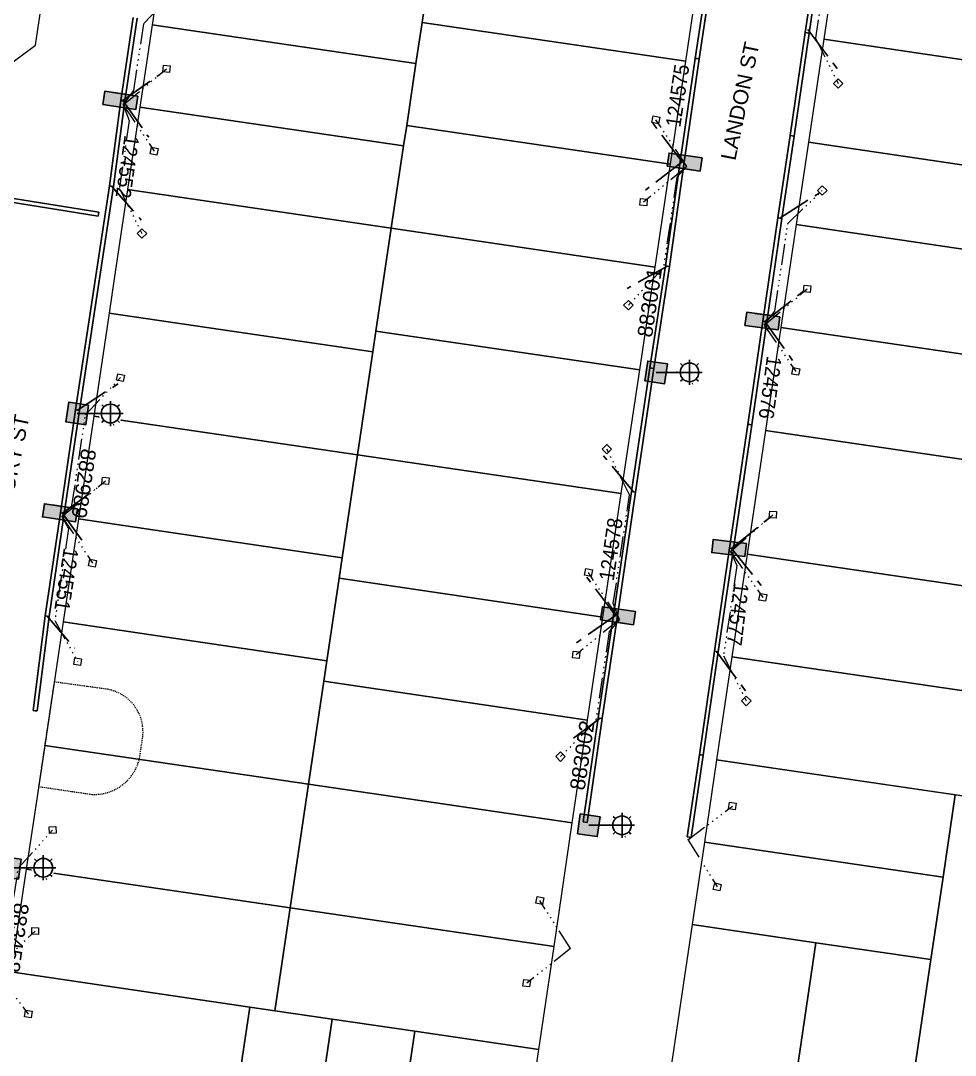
# Model space of a CAD drawing. Header units: metres. Extents: x 302924 to 306036, y 6267404 to 6269261.
# Drawn here: x 303885 to 303997, y 6268303.4 to 6268427.5 of the extents above; entities that cross this region are included whole.
import ezdxf
from ezdxf.enums import TextEntityAlignment as Align

# ---------------------------------------------------------------- set-up
doc = ezdxf.new("R2010")
doc.units = ezdxf.units.M
doc.set_wipeout_variables(frame=1)
for name, pattern in [('Cable Exist UG', [7, 4, -1, 1, -1]), ('DASHED', [19.05, 12.7, -6.35]), ('DOT', [6.35, 0, -6.35]), ('HIDDEN2', [0.1875, 0.125, -0.0625]), ('PHANTOMX2', [5.6, 2.5, -0.5, 0.15, -0.5, 0.15, -0.5, 0.15, -0.5, 0.15, -0.5])]:
    doc.linetypes.add(name, pattern=pattern)
doc.layers.get('0').update_dxf_attribs({"color": 6})
for name, color, linetype, lineweight in [('Cadastre Land Parcels_SP_EXT', 118, 'Continuous', 15), ('Cadastre Other Property_SP_EXT', 138, 'DASHED', 15), ('Cadastre Road Names_SP_HV_LV_SL_EXT', 211, 'Continuous', 15), ('Services_SP_EXT', 42, 'PHANTOMX2', 20)]:
    doc.layers.add(name, color=color, linetype=linetype, lineweight=lineweight)
for name, color, linetype in [('Duct_SP_EXT', 30, 'Continuous'), ('Equip_SP_SL_EXT', 7, 'Continuous'), ('SupportsUG_SP_LV_EXT', 7, 'Continuous'), ('SupportsUG_SP_LV_SL_EXT', 7, 'Continuous'), ('Trench_SP_EXT', 7, 'Continuous')]:
    doc.layers.add(name, color=color, linetype=linetype)
doc.styles.add('COLUMN_LABEL', font='arial.ttf', dxfattribs={"height": 2})
doc.styles.add('POLE_LABEL', font='arial.ttf', dxfattribs={"height": 2})
doc.styles.add('SL_LABEL', font='arial.ttf', dxfattribs={"height": 2})
doc.styles.get("Standard").update_dxf_attribs({"font": 'arial.ttf'})

# ---------------------------------------------------------------- blocks, each defined once
blk = doc.blocks.new('COLUMN_EXT')
blk.add_hatch(color=256).paths.add_polyline_path([(1.2, 1.2), (-1.2, 1.2), (-1.2, -1.2), (1.2, -1.2)])
blk.add_lwpolyline([(-1.2, 1.2), (-1.2, -1.2), (1.2, -1.2), (1.2, 1.2)], close=True)
at = {"style": 'COLUMN_LABEL', "width": 0.9, "flags": 8}
blk.add_attdef('ASSET_NUM', text='', height=1.8, rotation=360, dxfattribs=at).set_placement((4, 2), align=Align.MIDDLE_LEFT)
at = {"flags": 1}
blk.add_attdef('Z', (-2.35, -1.81), '', height=0.2, rotation=270, dxfattribs=at)
at = {"flags": 9}
for tag, p in [('NOTES', (-2, -1.81)), ('SUBURB', (-1.8, -1.81)), ('STREETNAME', (-1.6, -1.81)), ('LOCATION', (-1.4, -1.81)), ('LEGEND', (-1.2, -1.81)), ('USAGE', (-1, -1.81)), ('STATE', (-0.8, -1.81)), ('OWNED_BY', (-0.6, -1.81)), ('COLUMN_TYPE', (-0.4, -1.81))]:
    blk.add_attdef(tag, text='', height=0.2, rotation=270, dxfattribs=at).set_placement(p, align=Align.MIDDLE_LEFT)
for tag, style, p in [('STREET_CODE', 'COLUMN_LABEL', (-0.2, -1.81)), ('STRUCTURE_PLANT_NUMBER', 'POLE_LABEL', (0.03, -1.81))]:
    blk.add_attdef(tag, text='', height=0.2, rotation=270, dxfattribs=dict(at, style=style)).set_placement(p, align=Align.MIDDLE_LEFT)
blk = doc.blocks.new('SL_LANTERN_EXT')
at = {"style": 'SL_LABEL', "flags": 9}
blk.add_attdef('STREET_CODE', text='', height=0.001, rotation=270, dxfattribs=at).set_placement((0, 0), align=Align.MIDDLE_LEFT)
at = {"flags": 9}
for tag in ['CONSTRUCTED_VOLTAGE', 'CONTROL_TYPE', 'LANTERN_PURPOSE', 'LANTERN_TYPE', 'NO_PHASES', 'OPERATING_VOLTAGE', 'ORIENTATION', 'OWNED_BY', 'STATE', 'USAGE', 'CEXIST', 'CNEW', 'CNUMBER', 'CREMOVE', 'CREPLACE', 'LKINGHEIGHT', 'LBRACKET', 'LBRACKETVOCAB', 'LCATEGORY', 'LCHARGE1', 'LCHARGE1PERCENT', 'LCHARGE2', 'LCHARGE2PERCENT', 'LCHARGE3', 'LCHARGE3PERCENT', 'LEXIST', 'LLAMP', 'LLAMPVOCAB', 'LMAST', 'LMASTVOCAB', 'LNEW', 'LANTNUMBER', 'LOUTREACH', 'LOUTREACHVOCAB', 'LRATECODE', 'LREMOVE', 'LREPLACE', 'LTYPE', 'LTYPEVOCAB', 'LEGEND', 'SUBURB', 'STREETNAME', 'LOCATION', 'NOTES', 'MAINTAINED_BY']:
    blk.add_attdef(tag, text='', height=0.01, rotation=270, dxfattribs=at).set_placement((-0.01, 0), align=Align.MIDDLE_LEFT)
for tag, height, flags in [('OPERATED_BY', 0.01, 9), ('Z', 0.001, 1)]:
    blk.add_attdef(tag, (-0.01, 0), '', height=height, rotation=270, dxfattribs=dict(flags=flags))
at = {"flags": 8}
blk.add_attdef('LNUMBER', text='', height=1, dxfattribs=at).set_placement((7, -1), align=Align.MIDDLE_LEFT)
at = {"linetype": 'DOT'}
blk.add_wipeout([(2.5, 0), (2.93, 1.06), (3.99, 1.5), (5.06, 1.06), (5.5, 0), (5.06, -1.06), (3.99, -1.5), (2.93, -1.06)], dxfattribs=at)
for p, q in [((3.99, 1.5), (3.99, -1.5)), ((3.99, 1.5), (3.99, 1.12)), ((-0.01, 0), (2.87, 0)), ((2.93, 1.06), (3.2, 0.8)), ((5.06, 1.06), (4.79, 0.8)), ((2.5, 0), (5.5, 0)), ((2.93, -1.06), (3.2, -0.8)), ((3.99, -1.13), (3.99, -1.5)), ((5.06, -1.06), (4.79, -0.8)), ((5.12, 0), (5.5, 0))]:
    blk.add_line(p, q)
at = {"linetype": 'DOT', "flags": 128}
blk.add_lwpolyline([(2.5, 0), (2.93, 1.06), (3.99, 1.5), (5.06, 1.06), (5.5, 0), (5.06, -1.06), (3.99, -1.5), (2.93, -1.06), (2.5, 0)], close=True, dxfattribs=at)
blk.add_circle((3.99, 0), 1.12)
blk = doc.blocks.new('CCP_EXT')
blk.add_lwpolyline([(-0.57, 0), (0, 0.57), (0.57, 0), (0, -0.57), (-0.57, 0)])
at = {"flags": 9}
for tag in ['CCP_TYPE', 'CONSTRUCTED_VOLTAGE', 'NO_PHASES', 'OPERATING_VOLTAGE', 'ORIENTATION', 'OWNED_BY', 'USAGE', 'LEGEND', 'LIFE_SUPPORT', 'STATE', 'NOTES']:
    blk.add_attdef(tag, text='', height=0.01, dxfattribs=at).set_placement((0, 0), align=Align.MIDDLE_LEFT)
at = {"flags": 1}
blk.add_attdef('Z', (0, 0), '', height=0.01, dxfattribs=at)
blk = doc.blocks.new('PILLAR_EXT')
at = {"layer": 'SupportsUG_SP_LV_EXT', "linetype": 'Continuous'}
h = blk.add_hatch(color=256, dxfattribs=at)
h.dxf.hatch_style = 1
h.paths.add_polyline_path([(-0.8, 0), (-0.8, 2), (0.8, 2), (0.8, 0)])
h = blk.add_hatch(color=256, dxfattribs=at)
h.dxf.hatch_style = 1
h.paths.add_polyline_path([(-0.8, -2), (-0.8, 0), (0.8, 0), (0.8, -2)])
blk.add_lwpolyline([(-0.8, 2), (-0.8, -1), (-0.8, 1), (-0.8, -2), (0.8, -2), (0.8, 2)], close=True)
at = {"width": 0.9}
blk.add_attdef('ASSET_NUM', text='', height=1.8, rotation=360, dxfattribs=at).set_placement((4, 2), align=Align.MIDDLE_LEFT)
for tag, flags, p in [('OWNED_BY', 9, (-0.2, 0)), ('STREETNAME', 9, (-0.18, 0)), ('SUBURB', 1, (-0.16, 0)), ('PARENT', 9, (-0.14, 0)), ('NOTES', 9, (-0.13, 0)), ('LOCATION', 9, (-0.11, 0)), ('LEGEND', 9, (-0.09, 0)), ('SUPPORT_TYPE', 9, (-0.07, 0)), ('USAGE', 9, (-0.06, 0)), ('STATE', 9, (-0.03, 0))]:
    blk.add_attdef(tag, text='', height=0.01, rotation=270, dxfattribs=dict(flags=flags)).set_placement(p, align=Align.CENTER)

msp = doc.modelspace()

# ---------------------------------------------------------------- linework, layer by layer
at = {"layer": 'Cadastre Land Parcels_SP_EXT', "linetype": 'Continuous'}
for points in [[(303886.7268, 6268424.5795), (303898.462, 6268503.2984), (303902.1822, 6268528.2491), (303908.5502, 6268570.9768), (303902.2432, 6268579.4743), (303844.5177, 6268587.9575), (303836.005, 6268581.6764), (303813.3821, 6268435.3996), (303819.6833, 6268426.8605), (303878.2101, 6268418.2596), (303886.7268, 6268424.5795)], [(303966.9199, 6268437.4649), (303935.295, 6268442.1135), (303933.8218, 6268432.2334), (303933.086, 6268427.2943), (303964.7117, 6268422.6467), (303966.9199, 6268437.4649)], [(304015.0955, 6268435.4348), (303983.4706, 6268440.0816), (303981.2616, 6268425.2624), (304012.8863, 6268420.6156), (304015.0955, 6268435.4348)], [(303933.086, 6268427.2943), (303933.8218, 6268432.2334), (303902.1986, 6268436.8809), (303900.7263, 6268427.0029), (303932.3502, 6268422.3553), (303933.086, 6268427.2943)], [(303931.2462, 6268414.9452), (303932.3502, 6268422.3553), (303900.7263, 6268427.0029), (303900.0066, 6268422.1695), (303899.2547, 6268417.1227), (303930.8779, 6268412.4752), (303931.2462, 6268414.9452)], [(303964.7117, 6268422.6467), (303933.086, 6268427.2943), (303932.3502, 6268422.3553), (303931.2462, 6268414.9452), (303962.871, 6268410.2975), (303964.7117, 6268422.6467)], [(304011.4139, 6268410.7365), (304012.8863, 6268420.6156), (303981.2616, 6268425.2624), (303979.4217, 6268412.9133), (304011.0464, 6268408.2665), (304011.4139, 6268410.7365)], [(303930.8779, 6268412.4752), (303899.2547, 6268417.1227), (303897.7816, 6268407.2436), (303929.4056, 6268402.596), (303930.8779, 6268412.4752)], [(303962.871, 6268410.2975), (303931.2462, 6268414.9452), (303930.8779, 6268412.4752), (303929.4056, 6268402.596), (303961.0311, 6268397.9484), (303962.871, 6268410.2975)], [(304009.9448, 6268400.8575), (304011.0464, 6268408.2665), (303979.4217, 6268412.9133), (303977.9493, 6268403.0342), (304009.5798, 6268398.3885), (304009.9448, 6268400.8575)], [(303927.5641, 6268390.2469), (303929.4056, 6268402.596), (303897.7816, 6268407.2436), (303896.1858, 6268396.5355), (303895.5727, 6268392.4244), (303927.1966, 6268387.7768), (303927.5641, 6268390.2469)], [(303961.0311, 6268397.9484), (303929.4056, 6268402.596), (303927.5641, 6268390.2469), (303959.1896, 6268385.5993), (303961.0311, 6268397.9484)], [(304008.483, 6268390.9815), (304009.5798, 6268398.3885), (303977.9493, 6268403.0342), (303976.1077, 6268390.685), (304007.7523, 6268386.0436), (304008.483, 6268390.9815)], [(303927.1966, 6268387.7768), (303895.5727, 6268392.4244), (303893.7313, 6268380.0762), (303925.3568, 6268375.4287), (303927.1966, 6268387.7768)], [(303959.1896, 6268385.5993), (303927.5641, 6268390.2469), (303927.1966, 6268387.7768), (303925.3568, 6268375.4287), (303956.9823, 6268370.7811), (303959.1896, 6268385.5993)], [(304006.2905, 6268376.1677), (304007.7523, 6268386.0436), (303976.1077, 6268390.685), (303974.2679, 6268378.3358), (304005.9248, 6268373.6977), (304006.2905, 6268376.1677)], [(303925.3568, 6268375.4287), (303893.7313, 6268380.0762), (303891.8915, 6268367.726), (303923.5154, 6268363.0795), (303925.3568, 6268375.4287)], [(304004.828, 6268366.2908), (304005.9248, 6268373.6977), (303974.2679, 6268378.3358), (303972.0605, 6268363.5177), (304003.7306, 6268358.8839), (304004.828, 6268366.2908)], [(303956.9823, 6268370.7811), (303925.3568, 6268375.4287), (303923.5154, 6268363.0795), (303923.1479, 6268360.6095), (303954.7734, 6268355.9619), (303956.9823, 6268370.7811)], [(303923.1479, 6268360.6095), (303923.5154, 6268363.0795), (303891.8915, 6268367.726), (303890.0509, 6268355.3769), (303921.6756, 6268350.7293), (303923.1479, 6268360.6095)], [(304003.3656, 6268356.4138), (304003.7306, 6268358.8839), (303972.0605, 6268363.5177), (303970.2322, 6268351.1718), (304001.9031, 6268346.5369), (304003.3656, 6268356.4138)], [(303954.7734, 6268355.9619), (303923.1479, 6268360.6095), (303921.6756, 6268350.7293), (303921.3073, 6268348.2593), (303952.9335, 6268343.6127), (303954.7734, 6268355.9619)], [(303921.3073, 6268348.2593), (303921.6756, 6268350.7293), (303890.0509, 6268355.3769), (303887.8421, 6268340.5586), (303919.4666, 6268335.9112), (303921.3073, 6268348.2593)], [(304001.9031, 6268346.5369), (303970.2322, 6268351.1718), (303968.4048, 6268338.8259), (304000.0755, 6268334.1921), (304001.9031, 6268346.5369)], [(303952.9335, 6268343.6127), (303921.3073, 6268348.2593), (303919.4666, 6268335.9112), (303951.1061, 6268331.2679), (303952.9335, 6268343.6127)], [(303919.4666, 6268335.9112), (303887.8421, 6268340.5586), (303887.0412, 6268335.1886), (303885.6349, 6268325.7395), (303917.2685, 6268321.0942), (303919.4666, 6268335.9112)], [(303997.0326, 6268334.6369), (303968.4048, 6268338.8259), (303966.9423, 6268328.95), (303995.5693, 6268324.761), (303997.0326, 6268334.6369)], [(303951.1061, 6268331.2679), (303919.4666, 6268335.9112), (303917.2685, 6268321.0942), (303948.9153, 6268316.453), (303951.1061, 6268331.2679)], [(303992.282, 6268291.1338), (303994.0661, 6268291.7631), (303995.8468, 6268292.3983), (303997.6266, 6268293.0395), (303999.402, 6268293.6885), (304001.1765, 6268294.3435), (304001.2425, 6268294.3677), (304006.9295, 6268333.1888), (304000.0755, 6268334.1921), (303997.0326, 6268334.6369), (303995.5693, 6268324.761), (303994.1075, 6268314.886), (303990.4968, 6268290.5124), (303992.282, 6268291.1338)], [(303995.5693, 6268324.761), (303966.9423, 6268328.95), (303965.4799, 6268319.0731), (303980.3256, 6268316.901), (303994.1075, 6268314.886), (303995.5693, 6268324.761)], [(303917.2685, 6268321.0942), (303885.6349, 6268325.7395), (303883.7977, 6268313.3903), (303912.4307, 6268309.1858), (303915.4313, 6268308.7451), (303917.2685, 6268321.0942)], [(303948.9153, 6268316.453), (303917.2685, 6268321.0942), (303915.4313, 6268308.7451), (303922.3161, 6268307.7335), (303932.2088, 6268306.2844), (303947.0896, 6268304.1071), (303948.9153, 6268316.453)], [(303966.5028, 6268282.8768), (303968.3452, 6268283.4168), (303970.186, 6268283.9637), (303972.0249, 6268284.5176), (303973.8612, 6268285.0784), (303975.6956, 6268285.6471), (303980.3256, 6268316.901), (303965.4799, 6268319.0731), (303960.8123, 6268287.5429), (303964.6567, 6268282.3447), (303966.5028, 6268282.8768)], [(303977.5547, 6268286.2292), (303979.4094, 6268286.8202), (303981.2641, 6268287.4171), (303983.1152, 6268288.023), (303984.9638, 6268288.6337), (303986.8113, 6268289.2524), (303988.6554, 6268289.8789), (303990.4968, 6268290.5124), (303994.1075, 6268314.886), (303980.3256, 6268316.901), (303975.6956, 6268285.6471), (303977.5547, 6268286.2292)], [(303912.4307, 6268309.1858), (303883.7977, 6268313.3903), (303881.9588, 6268301.0413), (303896.788, 6268298.8649), (303910.5934, 6268296.8397), (303912.4307, 6268309.1858)], [(303908.2541, 6268269.6507), (303909.9846, 6268269.9398), (303911.7148, 6268270.2358), (303913.4442, 6268270.5368), (303915.1726, 6268270.8448), (303916.8993, 6268271.1586), (303922.3161, 6268307.7335), (303915.4313, 6268308.7451), (303912.4307, 6268309.1858), (303910.5934, 6268296.8397), (303906.5219, 6268269.3675), (303908.2541, 6268269.6507)], [(303918.6374, 6268271.4797), (303920.3736, 6268271.8077), (303922.1098, 6268272.1426), (303923.8442, 6268272.4825), (303925.5777, 6268272.8294), (303927.3093, 6268273.1821), (303932.2088, 6268306.2844), (303922.3161, 6268307.7335), (303916.8993, 6268271.1586), (303918.6374, 6268271.4797)], [(303929.1219, 6268273.5554), (303930.9328, 6268273.9347), (303932.7419, 6268274.3219), (303934.55, 6268274.716), (303936.3563, 6268275.116), (303938.1616, 6268275.522), (303943.7616, 6268281.5981), (303947.0896, 6268304.1071), (303932.2088, 6268306.2844), (303927.3093, 6268273.1821), (303929.1219, 6268273.5554)]]:
    msp.add_lwpolyline(points, close=True, dxfattribs=at)
at = {"layer": 'Cadastre Other Property_SP_EXT', "linetype": 'HIDDEN2'}
msp.add_lwpolyline([(303888.9783, 6268348.1806), (303887.1081, 6268335.6374), (303893.524, 6268334.6848), (303893.524, 6268334.6848, 0.35427678), (303899.1974, 6268338.9034), (303899.1974, 6268338.9034), (303899.5976, 6268341.6241), (303899.5976, 6268341.6241, 0.39651094), (303895.3789, 6268347.2976), (303895.3789, 6268347.2976), (303888.9783, 6268348.1806)], format="xyb", close=True, dxfattribs=at)
at = {"layer": 'Duct_SP_EXT'}
for p, q in [((303979.0449, 6268426.0886), (303981.2256, 6268440.9312)), ((303979.5198, 6268426.0189), (303981.7005, 6268440.8614)), ((303965.8539, 6268422.9786), (303968.0332, 6268437.8222)), ((303966.3288, 6268422.9088), (303968.5081, 6268437.7525)), ((303896.9746, 6268417.9416), (303898.4389, 6268427.8844)), ((303897.4495, 6268417.8716), (303898.9138, 6268427.8144)), ((303977.2194, 6268413.7285), (303979.0449, 6268426.0888)), ((303977.6943, 6268413.6586), (303979.5198, 6268426.0187)), ((303979.0449, 6268426.0888), (303979.2824, 6268426.0538)), ((303979.0449, 6268426.0886), (303979.2824, 6268426.0538)), ((303979.5198, 6268426.0187), (303979.2824, 6268426.0538)), ((303979.5198, 6268426.0189), (303979.2824, 6268426.0538)), ((303964.0345, 6268410.611), (303965.8539, 6268422.9786)), ((303964.5094, 6268410.5411), (303966.3288, 6268422.9088)), ((303965.8539, 6268422.9786), (303966.0914, 6268422.9437)), ((303966.3288, 6268422.9088), (303966.0914, 6268422.9437)), ((303895.6208, 6268407.6723), (303896.9741, 6268417.938)), ((303896.0967, 6268407.6096), (303897.45, 6268417.8752)), ((303896.9741, 6268417.938), (303897.212, 6268417.9066)), ((303896.9746, 6268417.9416), (303897.212, 6268417.9066)), ((303897.4495, 6268417.8716), (303897.212, 6268417.9066)), ((303897.45, 6268417.8752), (303897.212, 6268417.9066)), ((303975.7679, 6268403.8314), (303977.2194, 6268413.7285)), ((303976.2428, 6268403.7618), (303977.6943, 6268413.6586)), ((303977.2194, 6268413.7285), (303977.4569, 6268413.6935)), ((303977.6943, 6268413.6586), (303977.4569, 6268413.6935)), ((303962.2726, 6268398.0872), (303964.0343, 6268410.6095)), ((303962.7479, 6268398.0204), (303964.5096, 6268410.5426)), ((303964.0343, 6268410.6095), (303964.2719, 6268410.576)), ((303964.0345, 6268410.611), (303964.2719, 6268410.576)), ((303964.5096, 6268410.5426), (303964.2719, 6268410.576)), ((303964.5094, 6268410.5411), (303964.2719, 6268410.576)), ((303878.3916, 6268407.0803), (303894.313, 6268404.5333)), ((303891.5367, 6268380.8282), (303895.6214, 6268407.677)), ((303892.0113, 6268380.756), (303896.096, 6268407.6048)), ((303895.6208, 6268407.6723), (303895.8587, 6268407.6409)), ((303895.6214, 6268407.677), (303895.8587, 6268407.6409)), ((303896.096, 6268407.6048), (303895.8587, 6268407.6409)), ((303896.0967, 6268407.6096), (303895.8587, 6268407.6409)), ((303878.3158, 6268406.6063), (303894.2372, 6268404.0593)), ((303894.313, 6268404.5333), (303894.2751, 6268404.2963)), ((303894.2372, 6268404.0593), (303894.2751, 6268404.2963)), ((303973.9622, 6268391.4506), (303975.7679, 6268403.8313)), ((303974.4371, 6268391.3814), (303976.2429, 6268403.762)), ((303975.7679, 6268403.8314), (303976.0054, 6268403.7966)), ((303975.7679, 6268403.8313), (303976.0054, 6268403.7966)), ((303976.2429, 6268403.762), (303976.0054, 6268403.7966)), ((303976.2428, 6268403.7618), (303976.0054, 6268403.7966)), ((303960.409, 6268385.8684), (303962.273, 6268398.09)), ((303960.8835, 6268385.796), (303962.7475, 6268398.0176)), ((303962.2726, 6268398.0872), (303962.5103, 6268398.0538)), ((303962.273, 6268398.09), (303962.5103, 6268398.0538)), ((303962.7475, 6268398.0176), (303962.5103, 6268398.0538)), ((303962.7479, 6268398.0204), (303962.5103, 6268398.0538)), ((303972.1455, 6268379.0803), (303973.9622, 6268391.4509)), ((303972.6204, 6268379.0105), (303974.4371, 6268391.3811)), ((303973.9622, 6268391.4509), (303974.1996, 6268391.416)), ((303973.9622, 6268391.4506), (303974.1996, 6268391.416)), ((303974.4371, 6268391.3811), (303974.1996, 6268391.416)), ((303974.4371, 6268391.3814), (303974.1996, 6268391.416)), ((303958.2254, 6268371.0292), (303960.4088, 6268385.8672)), ((303958.7003, 6268370.9593), (303960.8837, 6268385.7973)), ((303960.4088, 6268385.8672), (303960.6463, 6268385.8322)), ((303960.409, 6268385.8684), (303960.6463, 6268385.8322)), ((303960.8835, 6268385.796), (303960.6463, 6268385.8322)), ((303960.8837, 6268385.7973), (303960.6463, 6268385.8322)), ((303889.7197, 6268368.4609), (303891.5366, 6268380.827)), ((303890.1946, 6268368.3911), (303892.0115, 6268380.7572)), ((303891.5366, 6268380.827), (303891.774, 6268380.7921)), ((303891.5367, 6268380.8282), (303891.774, 6268380.7921)), ((303892.0115, 6268380.7572), (303891.774, 6268380.7921)), ((303892.0113, 6268380.756), (303891.774, 6268380.7921)), ((303969.9625, 6268364.241), (303972.1455, 6268379.0803)), ((303970.4374, 6268364.1711), (303972.6204, 6268379.0105)), ((303972.1455, 6268379.0803), (303972.3829, 6268379.0454)), ((303972.6204, 6268379.0105), (303972.3829, 6268379.0454)), ((303956.0427, 6268356.1958), (303958.2254, 6268371.0292)), ((303958.2254, 6268371.0292), (303958.4628, 6268370.9942)), ((303958.2254, 6268371.0292), (303958.4628, 6268370.9942)), ((303956.5176, 6268356.1259), (303958.7003, 6268370.9593)), ((303958.7003, 6268370.9593), (303958.4628, 6268370.9942)), ((303958.7003, 6268370.9593), (303958.4628, 6268370.9942)), ((303887.9004, 6268356.0988), (303889.7197, 6268368.4609)), ((303888.3753, 6268356.0289), (303890.1946, 6268368.391)), ((303889.7197, 6268368.4609), (303889.9572, 6268368.426)), ((303889.7197, 6268368.4609), (303889.9572, 6268368.426)), ((303890.1946, 6268368.3911), (303889.9572, 6268368.426)), ((303890.1946, 6268368.391), (303889.9572, 6268368.426)), ((303968.141, 6268351.8796), (303969.9625, 6268364.241)), ((303968.6159, 6268351.8096), (303970.4374, 6268364.171)), ((303969.9625, 6268364.241), (303970.2, 6268364.206)), ((303969.9625, 6268364.241), (303970.2, 6268364.206)), ((303970.4374, 6268364.1711), (303970.2, 6268364.206)), ((303970.4374, 6268364.171), (303970.2, 6268364.206)), ((303954.2163, 6268343.8631), (303956.0427, 6268356.196)), ((303954.6911, 6268343.7928), (303956.5175, 6268356.1257)), ((303956.0427, 6268356.196), (303956.2801, 6268356.1608)), ((303956.0427, 6268356.1958), (303956.2801, 6268356.1608)), ((303956.5176, 6268356.1259), (303956.2801, 6268356.1608)), ((303956.5175, 6268356.1257), (303956.2801, 6268356.1608)), ((303886.4612, 6268344.7557), (303887.8997, 6268356.0941)), ((303886.9374, 6268344.6953), (303888.3759, 6268356.0336)), ((303887.8997, 6268356.0941), (303888.1378, 6268356.0638)), ((303887.9004, 6268356.0988), (303888.1378, 6268356.0638)), ((303888.3759, 6268356.0336), (303888.1378, 6268356.0638)), ((303888.3753, 6268356.0289), (303888.1378, 6268356.0638)), ((303966.3408, 6268339.4515), (303968.1409, 6268351.879)), ((303966.8158, 6268339.382), (303968.616, 6268351.8102)), ((303968.1409, 6268351.879), (303968.3785, 6268351.8446)), ((303968.141, 6268351.8796), (303968.3785, 6268351.8446)), ((303968.616, 6268351.8102), (303968.3785, 6268351.8446)), ((303968.6159, 6268351.8096), (303968.3785, 6268351.8446)), ((303886.4612, 6268344.7557), (303886.6993, 6268344.7255)), ((303886.9374, 6268344.6953), (303886.6993, 6268344.7255)), ((303952.4076, 6268331.4029), (303954.2162, 6268343.8625)), ((303952.8826, 6268331.334), (303954.6912, 6268343.7935)), ((303954.2162, 6268343.8625), (303954.4537, 6268343.828)), ((303954.2163, 6268343.8631), (303954.4537, 6268343.828)), ((303954.6912, 6268343.7935), (303954.4537, 6268343.828)), ((303954.6911, 6268343.7928), (303954.4537, 6268343.828)), ((303964.8839, 6268329.5823), (303966.3408, 6268339.4515)), ((303965.3587, 6268329.5122), (303966.8158, 6268339.382)), ((303966.3408, 6268339.4515), (303966.5783, 6268339.4168)), ((303966.8158, 6268339.382), (303966.5783, 6268339.4168)), ((303952.4076, 6268331.4029), (303952.6451, 6268331.3684)), ((303952.8826, 6268331.334), (303952.6451, 6268331.3684)), ((303964.8839, 6268329.5823), (303965.1213, 6268329.5472)), ((303965.3587, 6268329.5122), (303965.1213, 6268329.5472))]:
    msp.add_line(p, q, dxfattribs=at)
at = {"layer": 'Services_SP_EXT'}
for points in [[(303981.4884, 6268440.3772), (303982.2479, 6268438.6824), (303982.2479, 6268438.6824), (303980.27, 6268425.4113), (303982.9902, 6268419.9738)], [(303897.2694, 6268417.4214), (303898.5201, 6268419.126), (303898.5201, 6268419.126), (303899.7283, 6268427.1579), (303903.9148, 6268431.6011)], [(303897.2694, 6268417.4214), (303902.443, 6268421.7232)], [(303897.2694, 6268417.4214), (303897.9868, 6268415.512), (303897.9868, 6268415.512), (303896.7861, 6268407.3971), (303899.4988, 6268401.9673)], [(303897.2694, 6268417.4214), (303900.9747, 6268411.8411)], [(303964.8496, 6268410.0115), (303961.1307, 6268415.6183)], [(303964.8496, 6268410.0115), (303963.652, 6268408.7465), (303963.652, 6268408.7465), (303962.0223, 6268397.8065), (303957.8286, 6268393.3826)], [(303964.8496, 6268410.0115), (303959.663, 6268405.7348)], [(303974.1282, 6268390.9792), (303975.388, 6268392.6725), (303975.388, 6268392.6725), (303976.9591, 6268403.1821), (303981.0812, 6268407.1258)], [(303974.1282, 6268390.9792), (303979.2679, 6268395.3274)], [(303974.1282, 6268390.9792), (303977.9057, 6268385.4311)], [(303956.7513, 6268355.6852), (303956.0217, 6268357.5969), (303956.0217, 6268357.5969), (303957.973, 6268370.6407), (303955.2509, 6268376.1015)], [(303889.9086, 6268368.0267), (303895.1212, 6268372.2853)], [(303889.9086, 6268368.0267), (303890.6984, 6268366.5661), (303890.6984, 6268366.5661), (303889.0559, 6268355.5384), (303891.7881, 6268350.6048)], [(303889.9086, 6268368.0267), (303893.5804, 6268362.4345)], [(303970.0823, 6268363.8136), (303975.1592, 6268368.2407)], [(303970.0823, 6268363.8136), (303970.8456, 6268362.1347), (303970.8456, 6268362.1347), (303969.2418, 6268351.3262), (303971.9705, 6268345.9027)], [(303970.0823, 6268363.8136), (303973.9483, 6268358.3286)], [(303956.7513, 6268355.6852), (303953.0354, 6268361.2966)], [(303956.7513, 6268355.6852), (303955.5237, 6268354.2283), (303955.5237, 6268354.2283), (303953.9176, 6268343.5041), (303949.6947, 6268339.2166)], [(303956.7513, 6268355.6852), (303951.5627, 6268351.438)], [(303964.9712, 6268329.2216), (303970.303, 6268333.2984)], [(303964.9535, 6268329.2746), (303968.4939, 6268323.5964)], [(303950.884, 6268316.2224), (303947.2052, 6268321.9578)], [(303881.8095, 6268313.6649), (303886.6946, 6268318.3044)], [(303950.884, 6268316.2224), (303945.6367, 6268312.0343)], [(303881.8095, 6268313.6649), (303885.8699, 6268308.3402)]]:
    msp.add_lwpolyline(points, dxfattribs=at)
at = {"layer": 'Trench_SP_EXT', "linetype": 'Cable Exist UG'}
for points in [[(303979.3366, 6268426.4278), (303982.8495, 6268421.7696)], [(303897.212, 6268417.9066), (303901.6288, 6268421.0507)], [(303897.212, 6268417.9066), (303900.311, 6268413.5152)], [(303964.2719, 6268410.5761), (303960.7667, 6268415.206)], [(303964.2719, 6268410.5761), (303959.8889, 6268407.177)], [(303895.8587, 6268407.6409), (303899.4231, 6268403.5684)], [(303976.0054, 6268403.7966), (303980.7096, 6268406.8292)], [(303962.5103, 6268398.0538), (303957.6741, 6268395.3763)], [(303974.1996, 6268391.416), (303978.7857, 6268395.0271)], [(303974.1996, 6268391.416), (303977.5183, 6268386.7553)], [(303958.4629, 6268370.9942), (303954.8559, 6268375.2838)], [(303889.9572, 6268368.4261), (303894.1184, 6268371.4452)], [(303889.9572, 6268368.4261), (303892.8045, 6268364.4437)], [(303970.2, 6268364.206), (303974.742, 6268367.875)], [(303970.2, 6268364.206), (303973.7663, 6268359.7515)], [(303956.2801, 6268356.1608), (303952.8519, 6268360.7503)], [(303956.2801, 6268356.1608), (303951.6276, 6268352.8905)], [(303888.1378, 6268356.0638), (303891.4352, 6268352.243)], [(303968.3785, 6268351.8446), (303971.8565, 6268347.1236)], [(303954.4537, 6268343.828), (303950.9786, 6268341.2032)]]:
    msp.add_lwpolyline(points, dxfattribs=at)

# ---------------------------------------------------------------- block references
at = {"layer": 'Services_SP_EXT'}
for p, rotation in [((303902.443, 6268421.7232), 219.6416902689236), ((303961.1306, 6268415.6183), 303.6416582935959), ((303900.9747, 6268411.8411), 123.6416900943374), ((303959.6629, 6268405.7348), 39.64165840953378), ((303979.2679, 6268395.3274), 220.2525735410545), ((303977.9058, 6268385.431), 124.2525734906317), ((303896.9239, 6268384.6787), 303.7958984174002), ((303895.1212, 6268372.2853), 219.2641490817092), ((303975.1591, 6268368.2407), 221.1152307619086), ((303893.5803, 6268362.4345), 123.2641490264455), ((303953.0353, 6268361.2966), 303.64168322168), ((303973.9482, 6268358.3286), 125.1152304942237), ((303891.7881, 6268350.6049), 36.00000006831309), ((303951.5627, 6268351.4379), 39.64168330874092), ((303970.303, 6268333.2983), 217.8707902240374), ((303888.7929, 6268330.4086), 227.1545279136477), ((303968.4938, 6268323.5964), 121.8707901036902), ((303947.2053, 6268321.9578), 302.9129256613316), ((303886.6946, 6268318.3044), 223.3172739719914), ((303945.6367, 6268312.0343), 38.91292588868702), ((303885.8699, 6268308.3403), 127.3172738717695)]:
    msp.add_blockref('CCP_EXT', p, dxfattribs=dict(at, rotation=rotation))
for p in [(303982.9902, 6268419.9738), (303981.0812, 6268407.1258), (303899.4989, 6268401.9673), (303957.8286, 6268393.3827), (303955.2509, 6268376.1016), (303971.9705, 6268345.9027), (303949.6946, 6268339.2165)]:
    msp.add_blockref('CCP_EXT', p, dxfattribs=at)
at = {"layer": 'SupportsUG_SP_LV_EXT'}
for p, rotation, values in [((303964.5695, 6268410.5308), 81.64165831302182, {'ASSET_NUM': '124575'}), ((303896.918, 6268417.9469), 261.6416902256207, {'ASSET_NUM': '124552'}), ((303973.9028, 6268391.46), 262.2525734298669, {'ASSET_NUM': '124576'}), ((303889.6602, 6268368.4677), 261.2641490730673, {'ASSET_NUM': '124551'}), ((303956.5768, 6268356.1154), 81.64168320725707, {'ASSET_NUM': '124578'}), ((303969.9034, 6268364.2495), 263.1152306715865, {'ASSET_NUM': '124577'})]:
    msp.add_blockref('PILLAR_EXT', p, dxfattribs=dict(at, rotation=rotation)).add_auto_attribs(values)
at = {"layer": 'SupportsUG_SP_LV_SL_EXT'}
ref = msp.add_blockref('COLUMN_EXT', (303961.1697, 6268385.3129), dxfattribs=dict(at, rotation=81.64161296920322))
ref.add_attrib('ASSET_NUM', '883001', dxfattribs={"layer": '0', "height": 1.8, "rotation": 81.641613, "style": 'COLUMN_LABEL'}).set_placement((303959.7724, 6268389.5612), align=Align.MIDDLE_LEFT)
ref = msp.add_blockref('COLUMN_EXT', (303891.748, 6268380.375), dxfattribs=dict(at, rotation=261.6417674820386))
ref.add_attrib('ASSET_NUM', '882989', dxfattribs={"layer": '0', "height": 1.8, "rotation": 261.641767, "style": 'COLUMN_LABEL'}).set_placement((303893.1453, 6268376.1267), align=Align.MIDDLE_LEFT)
ref = msp.add_blockref('COLUMN_EXT', (303953.0802, 6268330.9849), dxfattribs=dict(at, rotation=81.64161296920322))
ref.add_attrib('ASSET_NUM', '883002', dxfattribs={"layer": '0', "height": 1.8, "rotation": 81.641613, "style": 'COLUMN_LABEL'}).set_placement((303951.6829, 6268335.2331), align=Align.MIDDLE_LEFT)
ref = msp.add_blockref('COLUMN_EXT', (303883.6803, 6268325.8865), dxfattribs=dict(at, rotation=261.7910161458756))
ref.add_attrib('ASSET_NUM', '883458', dxfattribs={"layer": '0', "height": 1.8, "rotation": 261.791016, "style": 'COLUMN_LABEL'}).set_placement((303885.0886, 6268321.6419), align=Align.MIDDLE_LEFT)

# ---------------------------------------------------------------- texts
at = {"layer": 'Cadastre Road Names_SP_HV_LV_SL_EXT'}
for s, rotation, p in [('LANDON ST', 78.388514, (303970.6521, 6268410.6336)), ('GLORY ST', 78.336706, (303883.4584, 6268367.57))]:
    msp.add_text(s, height=1.8, rotation=rotation, dxfattribs=at).set_placement(p)

# ---------------------------------------------------------------- next in the draw order: block references
at = {"layer": 'Equip_SP_SL_EXT'}
for p in [(303961.1696, 6268385.3129), (303891.7481, 6268380.375), (303953.0802, 6268330.9848), (303883.6803, 6268325.8865)]:
    msp.add_blockref('SL_LANTERN_EXT', p, dxfattribs=at)

# ---------------------------------------------------------------- next in the draw order: linework, layer by layer
at = {"layer": 'Services_SP_EXT'}
for points in [[(303889.9086, 6268368.0267), (303891.1084, 6268369.3435), (303891.1084, 6268369.3435), (303892.7368, 6268380.2306), (303896.924, 6268384.6787)], [(303881.8095, 6268313.6649), (303883.3105, 6268316.7737), (303883.3105, 6268316.7737), (303884.6875, 6268325.881), (303888.7929, 6268330.4086)]]:
    msp.add_lwpolyline(points, dxfattribs=at)
at = {"layer": 'Trench_SP_EXT', "linetype": 'Cable Exist UG'}
msp.add_lwpolyline([(303891.774, 6268380.7921), (303896.6477, 6268383.95)], dxfattribs=at)

doc.saveas('drawing.dxf')
